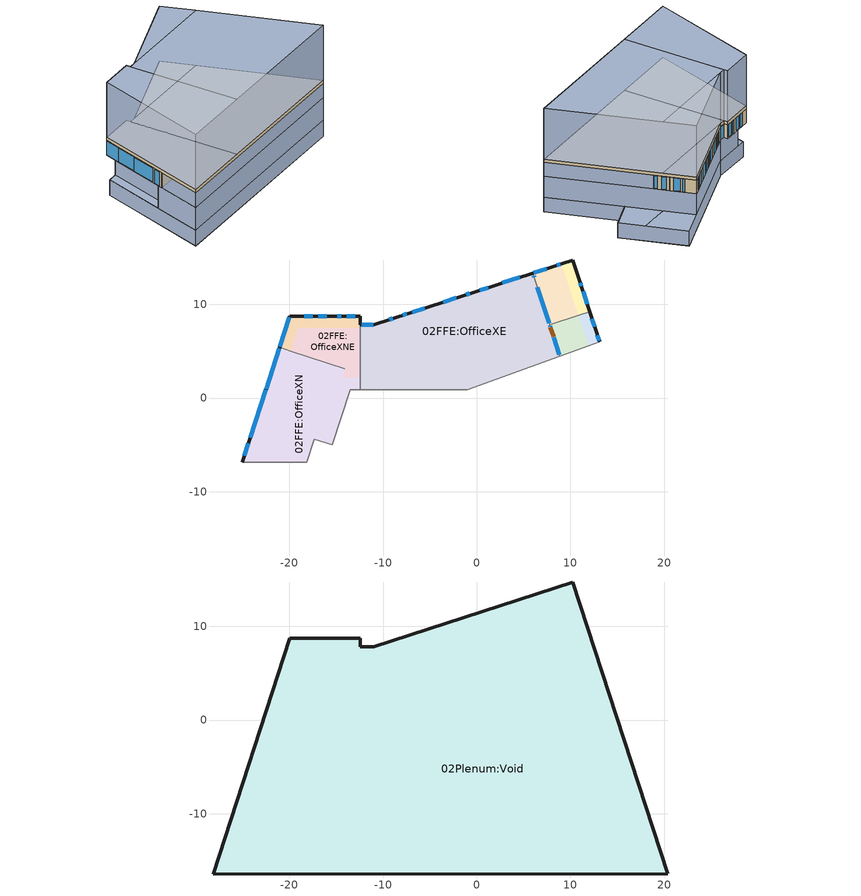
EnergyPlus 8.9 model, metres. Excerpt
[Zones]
02FFE:OfficeXNEXLED
 floor outside (Project external floor): -12.42,7.83 -18.15,7.83 -17.86,8.73 -12.42,8.73 z8.63; -18.27,7.48 -19.06,7.48 -18.65,8.73 -17.86,8.73 z8.63; -19.86,5.02 -21.05,5.41 -19.97,8.73 -18.65,8.73 z8.63
 floor adiabatic (Inovo suspended floor): -12.42,7.48 -18.27,7.48 -18.15,7.83 -12.42,7.83 z8.63
 wall outside (Inovo curtain wall): -12.42,7.83 -12.42,8.73 -19.97,8.73 -21.05,5.41 z8.63:12.02
 wall to 02FFE:OfficeXN (Project partition): -21.05,5.41 -19.86,5.02 z8.63:12.02
 wall to 02FFE:OfficeXE (Project partition): -12.42,7.48 -12.42,7.83 z8.63:12.02
 window (1001): -12.98,8.73 -13.91,8.73 / -14.49,8.73 -14.92,8.73 / -16,8.73 -16.93,8.73 / -17.52,8.73 -18.45,8.73 / -20,8.63 -21.02,5.49 z8.78:11.88
02FFE:OfficeXE
 floor adiabatic (Inovo suspended floor): -11.01,7.83 -12.42,7.38 -12.42,7.83 z8.63; 8.87,4.47 -1.04,0.9 -12.42,0.9 -12.42,7.38 5.98,13.35 z8.63
 wall outside (Inovo curtain wall): 5.98,13.35 -11.01,7.83 -12.42,7.83 z8.63:12.02
 wall to 02FFE:OfficeXMeetXSE (Project partition): 7.77,7.83 5.98,13.35 z8.63:12.02
 wall to 02FFE:OfficeXNE (Project partition): -12.42,7.48 -12.42,2.15 z8.63:12.02
 wall to 02FFE:OfficeXN (Project partition): -12.42,2.15 -12.42,0.9 z8.63:12.02
 wall adiabatic (Project partition): -12.42,0.9 -1.04,0.9 8.87,4.47 z8.63:12.02
 wall to 02FFE:OfficeXMeetXSSE (Project partition): 8.87,4.47 7.77,7.83 z8.63:12.02
 window inside (1002): 7.73,7.97 6.47,11.85 / 6.12,12.92 6.08,13.03 z8.78:11.6; 7.85,7.59 7.82,7.7 / 8.83,4.61 8.2,6.51 z8.78:11.59
 window (1001): 4.57,12.89 2.73,12.3 / 1.2,11.8 0.32,11.51 / -0.74,11.17 -1.15,11.04 / -2.21,10.69 -3.57,10.25 / -5.54,9.61 -6.9,9.17 / -7.48,8.98 -7.89,8.85 / -8.95,8.5 -9.36,8.37 z8.78:11.88; -11.05,7.83 -12.28,7.83 z8.78:11.87
 door inside (Project internal door): 8.19,6.55 7.87,7.55 z8.74:11.63
02FFE:OfficeXMeetXSE
 floor adiabatic (Inovo suspended floor): 10.86,8.83 7.77,7.83 5.98,13.35 9.07,14.35 z8.63
 wall outside (Inovo curtain wall): 9.07,14.35 5.98,13.35 z8.63:12.02
 wall to 02FFE:OfficeXMeetXSSE (Project partition): 7.77,7.83 10.86,8.83 z8.63:12.02
 window (1001): 8.92,14.31 8.51,14.17 / 7.46,13.83 6.1,13.39 z8.78:11.88
02FFE:OfficeXMeetXSSE
 floor adiabatic (Inovo suspended floor): 11.93,5.57 8.87,4.47 7.77,7.83 10.86,8.83 z8.63
 wall adiabatic (Project partition): 8.87,4.47 11.93,5.57 z8.63:12.02
02FFE:OfficeXMeetXSSEXLED
 floor adiabatic (Inovo suspended floor): 13.11,5.99 11.93,5.57 10.86,8.83 12.05,9.22 z8.63
 wall outside (Inovo curtain wall): 13.11,5.99 12.05,9.22 z8.63:12.02
 wall to 02FFE:OfficeXMeetXSEXLED (Project partition): 12.05,9.22 10.86,8.83 z8.63:12.02
 wall adiabatic (Project partition): 11.93,5.57 13.11,5.99 z8.63:12.02
 window (1001): 12.58,7.61 12.29,8.49 / 13.07,6.11 12.88,6.69 z8.78:11.88
02FFE:OfficeXNE
 floor outside (Project external floor): -19.15,4.79 -19.86,5.02 -19.06,7.48 -18.27,7.48 z8.63
 floor adiabatic (Inovo suspended floor): -12.42,2.15 -14.43,2.15 -14.11,3.15 -12.42,2.6 z8.63; -12.42,2.6 -19.15,4.79 -18.27,7.48 -12.42,7.48 z8.63
 wall to 02FFE:OfficeXN (Project partition): -19.86,5.02 -14.11,3.15 z8.63:12.02
02FFE:OfficeXN
 floor outside (Project external floor): -22.82,-6.51 -24.73,-5.89 -21.05,5.41 -19.15,4.79 z8.63
 floor adiabatic (Inovo suspended floor): -12.42,0.9 -13.52,0.9 -13.11,2.15 -12.42,2.15 z8.63; -14.43,2.15 -15.19,2.15 -14.79,3.37 -14.11,3.15 z8.63; -15.46,-4.99 -17.33,-4.38 -15.19,2.15 -13.11,2.15 z8.63; -22.94,-6.86 -25.04,-6.86 -24.73,-5.89 -22.82,-6.51 z8.63; -18.15,-6.86 -22.94,-6.86 -19.15,4.79 -14.79,3.37 z8.63
 wall outside (Inovo curtain wall): -21.05,5.41 -25.04,-6.86 z8.63:12.02
 wall adiabatic (Project partition): -25.04,-6.86 -18.15,-6.86 -17.33,-4.38 -15.46,-4.99 -13.52,0.9 -12.42,0.9 z8.63:12.02
 window (1001): -24.39,-4.85 -24.81,-6.14 z8.78:11.88; -21.08,5.32 -22.5,0.94 / -22.53,0.86 -24.19,-4.25 z8.78:11.87
02FFE:OfficeXMeetXSEXLED
 floor adiabatic (Inovo suspended floor): 12.05,9.22 10.86,8.83 9.07,14.35 10.26,14.74 z8.63
 wall outside (Inovo curtain wall): 12.05,9.22 10.26,14.74 9.07,14.35 z8.63:12.02
 window (1001): 11.17,11.92 11.04,12.33 / 11.79,10.02 11.35,11.38 z8.78:11.88
02Plenum:Void
 floor adiabatic (Inovo suspended floor): -21.29,-16.44 -28.16,-16.44 -25.04,-6.86 -18.15,-6.86 z12.02; -19.21,-16.44 -21.29,-16.44 -17.33,-4.38 -15.46,-4.99 z12.02; -1.04,0.9 -15.19,-4.18 -13.52,0.9 z12.02; 20.41,-16.44 -19.21,-16.44 -15.19,-4.18 13.11,5.99 z12.02
 floor to 02FFE:OfficeXNEXLED (Inovo suspended floor): -12.42,7.48 -19.06,7.48 -18.65,8.73 -12.42,8.73 z12.02; -19.86,5.02 -21.05,5.41 -19.97,8.73 -18.65,8.73 z12.02
 floor to 02FFE:OfficeXE (Inovo suspended floor): -11.01,7.83 -12.42,7.38 -12.42,7.83 z12.02; 8.87,4.47 -1.04,0.9 -12.42,0.9 -12.42,7.38 5.98,13.35 z12.02
 floor to 02FFE:OfficeXMeetXSE (Inovo suspended floor): 10.86,8.83 7.77,7.83 5.98,13.35 9.07,14.35 z12.02
 floor to 02FFE:OfficeXMeetXSSE (Inovo suspended floor): 11.93,5.57 8.87,4.47 7.77,7.83 10.86,8.83 z12.02
 floor to 02FFE:OfficeXMeetXSSEXLED (Inovo suspended floor): 13.11,5.99 11.93,5.57 10.86,8.83 12.05,9.22 z12.02
 floor to 02FFE:OfficeXNE (Inovo suspended floor): -12.42,2.15 -14.43,2.15 -14.11,3.15 -12.42,2.6 z12.02; -12.42,2.6 -19.86,5.02 -19.06,7.48 -12.42,7.48 z12.02
 floor to 02FFE:OfficeXN (Inovo suspended floor): -12.42,0.9 -13.52,0.9 -13.11,2.15 -12.42,2.15 z12.02; -14.43,2.15 -15.19,2.15 -14.79,3.37 -14.11,3.15 z12.02; -15.46,-4.99 -17.33,-4.38 -15.19,2.15 -13.11,2.15 z12.02; -18.15,-6.86 -25.04,-6.86 -21.05,5.41 -14.79,3.37 z12.02
 floor to 02FFE:OfficeXMeetXSEXLED (Inovo suspended floor): 12.05,9.22 10.86,8.83 9.07,14.35 10.26,14.74 z12.02
 wall outside (Inovo curtain wall): 20.41,-16.44 10.26,14.74 -11.01,7.83 -12.42,7.83 -12.42,8.73 -19.97,8.73 -28.16,-16.44 20.41,-16.44 z12.02:12.71
 ceiling adiabatic (Inovo suspended floor_Reversed): -11.01,7.83 12.5,7.83 10.26,14.74 z12.71; -12.42,-16.44 20.41,-16.44 12.5,7.83 -12.42,7.83 z12.71; -28.16,-16.44 -12.42,-16.44 -12.42,8.73 -19.97,8.73 z12.71
shading: -11.01,7.83 -12.42,7.83 / -12.42,7.83 -12.42,8.73 / -12.42,8.73 -19.97,8.73 / -19.97,8.73 -28.16,-16.44 / -28.16,-16.44 20.41,-16.44 / 20.41,-16.44 10.26,14.74 / 10.26,14.74 -11.01,7.83 z12.71:25.2; -20.26,7.83 -28.16,-16.44 / -28.16,-16.44 20.41,-16.44 / 20.41,-16.44 15,0.08 / 15,0.08 21.57,2.28 / 21.57,2.28 16.85,16.88 / 16.85,16.88 -11.01,7.83 / -11.01,7.83 -20.26,7.83 z-0.04:3.54; -24.73,-5.89 -28.16,-16.44 / -28.16,-16.44 20.41,-16.44 / 20.41,-16.44 10.28,14.75 / 10.28,14.75 -11.01,7.83 / -11.01,7.83 -18.15,7.83 / -18.15,7.83 -22.82,-6.51 / -22.82,-6.51 -24.73,-5.89 z3.54:8.63; 20.41,-16.44 13.11,5.99 / 13.11,5.99 -1.04,0.9 / -1.04,0.9 -13.52,0.9 / -13.52,0.9 -15.46,-4.99 / -15.46,-4.99 -17.33,-4.38 / -17.33,-4.38 -18.15,-6.86 / -18.15,-6.86 -25.04,-6.86 / -25.04,-6.86 -28.16,-16.44 / -28.16,-16.44 20.41,-16.44 z8.63:12.02; -11.01,7.83 12.5,7.83 10.26,14.74 z25.2; -12.42,-16.44 20.41,-16.44 12.5,7.83 -12.42,7.83 z25.2; -28.16,-16.44 -12.42,-16.44 -12.42,8.73 -19.97,8.73 z25.2; 12.5,7.83 -11.01,7.83 10.26,14.74 z12.71; -12.42,7.83 -20.26,7.83 -19.97,8.73 -12.42,8.73 z12.71; 20.41,-16.44 -28.16,-16.44 -20.26,7.83 12.5,7.83 z12.71; 21.57,2.28 15,0.08 10.21,14.72 16.85,16.88 z-0.04; -11.01,7.83 -21.35,4.48 -20.26,7.83 z-0.04; 20.41,-16.44 -28.16,-16.44 -21.35,4.48 10.21,14.72 z-0.04; -11.01,7.83 19.78,7.83 16.85,16.88 z3.54; -28.16,-16.44 20.41,-16.44 15,0.08 -27.42,-14.18 z3.54; -27.42,-14.18 21.57,2.28 19.78,7.83 -20.26,7.83 z3.54; -11.01,7.83 -19,5.24 -18.15,7.83 z3.54; -26.06,-16.44 -28.16,-16.44 -24.73,-5.89 -22.82,-6.51 z3.54; 20.41,-16.44 -26.06,-16.44 -19,5.24 10.28,14.75 z3.54; -11.01,7.83 12.53,7.83 10.28,14.75 z8.63; -22.82,-6.51 7.67,-16.44 20.41,-16.44 12.53,7.83 -18.15,7.83 z8.63; -28.16,-16.44 7.67,-16.44 -24.73,-5.89 z8.63; -21.29,-16.44 -28.16,-16.44 -25.04,-6.86 -18.15,-6.86 z8.63; -19.21,-16.44 -21.29,-16.44 -17.33,-4.38 -15.46,-4.99 z8.63; -1.04,0.9 -15.19,-4.18 -13.52,0.9 z8.63; 20.41,-16.44 -19.21,-16.44 -15.19,-4.18 13.11,5.99 z8.63; -1.04,0.9 14.76,0.9 13.11,5.99 z12.02; -15.46,-4.99 -9.75,-6.86 17.29,-6.86 14.76,0.9 -13.52,0.9 z12.02; -18.15,-6.86 -9.75,-6.86 -17.33,-4.38 z12.02; -28.16,-16.44 20.41,-16.44 17.29,-6.86 -25.04,-6.86 z12.02
[Building]
Building: North Axis {deg}=92; Terrain=City; Loads Convergence Tolerance Value=0.04; Temperature Convergence Tolerance Value {deltaC}=0.4; Solar Distribution=FullExteriorWithReflections; Maximum Number of Warmup Days=25; Minimum Number of Warmup Days=6
[Site:Location]
Inovo TEST (01-05:20-06)  (01-05:20-06): Latitude {deg}=55.87; Longitude {deg}=-4.43; Time Zone {hr}=0; Elevation {m}=8
[SizingPeriod:DesignDay] Day of Month=15; Humidity Condition Type=WetBulb; Barometric Pressure {Pa}=101228.9; Wind Direction {deg}=0; Rain Indicator=No; Snow Indicator=No
Name | Month | Day Type | Maximum Dry-Bulb Temperature {C} | Daily Dry-Bulb Temperature Range {deltaC} | Wetbulb or DewPoint at Maximum Dry-Bulb {C} | Wind Speed {m/s} | Daylight Saving Time Indicator | Solar Model Indicator | Sky Clearness
Summer Design Day in Inovo TEST (01-05:20-06) Jul | 7 | SummerDesignDay | 23.1 | 7.7 | 17.1 | 0 | Yes | ASHRAEClearSky | 0.98
Winter Design Day in Inovo TEST (01-05:20-06) | 1 | WinterDesignDay | -6.1 | 0 | -6.1 | 14.5 | No |  | 0
[Site:GroundTemperature:BuildingSurface]
18, 18, 18, 18, 18, 18, 18, 18, 18, 18, 18, 18
[Site:GroundTemperature:FCfactorMethod]
5.14, 7.21, 9.59, 11.37, 13.85, 14.37, 13.53, 11.51, 8.87, 6.43, 4.69, 4.23
[Site:GroundTemperature:Shallow]
14, 14, 14, 14, 14, 14, 14, 14, 14, 14, 14, 14
[Site:GroundTemperature:Deep]
14, 14, 14, 14, 14, 14, 14, 14, 14, 14, 14, 14
[Site:GroundReflectance]
0.2, 0.2, 0.2, 0.2, 0.2, 0.2, 0.2, 0.2, 0.2, 0.2, 0.2, 0.2
[Site:GroundReflectance:SnowModifier]
2, 2
[Material] Roughness=Rough; Thermal Absorptance=0.9
Name | Thickness {m} | Conductivity {W/m-K} | Density {kg/m3} | Specific Heat {J/kg-K} | Solar Absorptance | Visible Absorptance
EPS Expanded Polystyrene (Standard)_0.05 | 0.05 | 0.04 | 15 | 1400 | 0.6 | 0.6
Cast Concrete_0.15 | 0.15 | 1.13 | 2000 | 1000 | 0.6 | 0.6
Wood derivatives - particle board_0.04 | 0.04 | 0.098 | 750 | 1300 | 0.6 | 0.6
Carpet/textile flooring_0.025 | 0.025 | 0.06 | 200 | 1300 | 0.6 | 0.6
Weatherboard_0.02 | 0.02 | 0.14 | 650 | 2000 | 0.78 | 0.78
Foam - polyisocyanate_0.05 | 0.05 | 0.03 | 45 | 1470 | 0.6 | 0.6
Polyethylene foam_0.0125 | 0.0125 | 0.05 | 70 | 2300 | 0.7 | 0.7
Mineral fibre/wool - wool_0.2 | 0.2 | 0.038 | 140 | 840 | 0.6 | 0.6
0.625 in. gypsum board_0.015 | 0.015 | 0.16 | 640 | 1150 | 0.7 | 0.7
External Rendering_0.025 | 0.025 | 0.5 | 1300 | 1000 | 0.7 | 0.7
MW Stone Wool (rolls)_0.1482 | 0.1482 | 0.04 | 30 | 840 | 0.6 | 0.6
Timber Flooring_0.005 | 0.005 | 0.14 | 650 | 1200 | 0.78 | 0.78
Gypsum Plasterboard_0.025 | 0.025 | 0.25 | 900 | 1000 | 0.5 | 0.5
Plywood (Heavyweight)_0.004 | 0.004 | 0.15 | 700 | 1420 | 0.78 | 0.78
EPS Expanded Polystyrene (Standard)_0.038 | 0.038 | 0.04 | 15 | 1400 | 0.6 | 0.6
[Material:NoMass] Roughness=Rough; Thermal Absorptance=0.9; Solar Absorptance=0.7; Visible Absorptance=0.7
Name | Thermal Resistance {m2-K/W}
1_RVAL_3; 3_RVAL_3 | 0.22
5_RVAL_2 | 0.2399
9_RVAL_2 | 0.15
[WindowMaterial:Glazing] Optical Data Type=SpectralAverage; Infrared Transmittance at Normal Incidence=0; Front Side Infrared Hemispherical Emissivity=0.84; Dirt Correction Factor for Solar and Visible Transmittance=1
Name | Thickness {m} | Solar Transmittance at Normal Incidence | Front Side Solar Reflectance at Normal Incidence | Back Side Solar Reflectance at Normal Incidence | Visible Transmittance at Normal Incidence | Front Side Visible Reflectance at Normal Incidence | Back Side Visible Reflectance at Normal Incidence | Back Side Infrared Hemispherical Emissivity | Conductivity {W/m-K}
3 | 0.006 | 0.775 | 0.071 | 0.071 | 0.881 | 0.08 | 0.08 | 0.84 | 0.9
10000 | 0.008 | 0.58 | 0.075 | 0.075 | 0.84 | 0.081 | 0.081 | 0.1 | 1
10001 | 0.008 | 0.735 | 0.075 | 0.075 | 0.881 | 0.08 | 0.08 | 0.84 | 0.9
[WindowMaterial:Gas] Gas Type=Air
Name | Thickness {m}
1020 | 0.016
11000 | 0.09
[Construction]
Inovo suspended floor: EPS Expanded Polystyrene (Standard)_0.05, Cast Concrete_0.15, 1_RVAL_3, Wood derivatives - particle board_0.04, Carpet/textile flooring_0.025
Inovo suspended floor_Reversed: Carpet/textile flooring_0.025, Wood derivatives - particle board_0.04, 3_RVAL_3, Cast Concrete_0.15, EPS Expanded Polystyrene (Standard)_0.05
Inovo curtain wall: Weatherboard_0.02, 5_RVAL_2, Foam - polyisocyanate_0.05, Polyethylene foam_0.0125, Mineral fibre/wool - wool_0.2, 0.625 in. gypsum board_0.015, 0.625 in. gypsum board_0.015
Project external floor: External Rendering_0.025, MW Stone Wool (rolls)_0.1482, Timber Flooring_0.005
Project partition: Gypsum Plasterboard_0.025, 9_RVAL_2, Gypsum Plasterboard_0.025
Project internal door: Plywood (Heavyweight)_0.004, EPS Expanded Polystyrene (Standard)_0.038, Plywood (Heavyweight)_0.004
1001: 3, 1020, 10000
1002: 10001, 11000, 10001
[Zone] Type=1; Multiplier=1; Zone Inside Convection Algorithm=CeilingDiffuser
Name | Volume {m3} | Floor Area {m2} | Part of Total Floor Area
02Plenum:Void | 249.3823 | 1061.2 | No
02FFE:OfficeXNEXLED | 36.3195 | 11.4212 | Yes
02FFE:OfficeXE | 559.6463 | 175.9894 | Yes
02FFE:OfficeXMeetXSE | 57.5058 | 18.0836 | Yes
02FFE:OfficeXMeetXSSE | 34.4659 | 10.8383 | Yes
02FFE:OfficeXMeetXSSEXLED | 12.138 | 3.817 | Yes
02FFE:OfficeXNE | 86.4078 | 27.1723 | Yes
02FFE:OfficeXN | 290.2054 | 91.2596 | Yes
02FFE:OfficeXMeetXSEXLED | 20.6779 | 6.5025 | Yes
[People] Number of People Schedule=Office_OpenOff_Occ; Number of People Calculation Method=People/Area; People per Zone Floor Area {person/m2}=0.210526; Fraction Radiant=0.3; Sensible Heat Fraction=AutoCalculate; Carbon Dioxide Generation Rate {m3/s-W}=3.82e-08; Enable ASHRAE 55 Comfort Warnings=No; Mean Radiant Temperature Calculation Type=ZoneAveraged; Work Efficiency Schedule=Work efficiency; Clothing Insulation Calculation Method=ClothingInsulationSchedule; Air Velocity Schedule=AirVelocitySchedule
Name | Zone or ZoneList | Activity Level Schedule | Clothing Insulation Schedule
People 02FFE:OfficeXNEXLED | 02FFE:OfficeXNEXLED | Activity Schedule 190420 | Clothing Schedule 190420
People 02FFE:OfficeXE | 02FFE:OfficeXE | Activity Schedule 190430 | Clothing Schedule 190430
People 02FFE:OfficeXMeetXSE | 02FFE:OfficeXMeetXSE | Activity Schedule 190442 | Clothing Schedule 190442
People 02FFE:OfficeXMeetXSSE | 02FFE:OfficeXMeetXSSE | Activity Schedule 190449 | Clothing Schedule 190449
People 02FFE:OfficeXMeetXSSEXLED | 02FFE:OfficeXMeetXSSEXLED | Activity Schedule 190456 | Clothing Schedule 190456
People 02FFE:OfficeXNE | 02FFE:OfficeXNE | Activity Schedule 190463 | Clothing Schedule 190463
People 02FFE:OfficeXN | 02FFE:OfficeXN | Activity Schedule 190472 | Clothing Schedule 190472
People 02FFE:OfficeXMeetXSEXLED | 02FFE:OfficeXMeetXSEXLED | Activity Schedule 190486 | Clothing Schedule 190486
[Lights] Schedule=Office_OpenOff_Light; Design Level Calculation Method=Watts/Area; Return Air Fraction=0; Fraction Replaceable=1
Name | Zone or ZoneList | Watts per Zone Floor Area {W/m2} | Fraction Radiant | Fraction Visible
02FFE:OfficeXNEXLED General lighting | 02FFE:OfficeXNEXLED | 8.42105 | 0 | 0.2
02FFE:OfficeXE General lighting | 02FFE:OfficeXE | 3.15789 | 0.37 | 0.18
02FFE:OfficeXMeetXSE General lighting | 02FFE:OfficeXMeetXSE | 3.15789 | 0.37 | 0.18
02FFE:OfficeXMeetXSSE General lighting | 02FFE:OfficeXMeetXSSE | 3.15789 | 0.37 | 0.18
02FFE:OfficeXMeetXSSEXLED General lighting | 02FFE:OfficeXMeetXSSEXLED | 8.42105 | 0 | 0.2
02FFE:OfficeXNE General lighting | 02FFE:OfficeXNE | 3.15789 | 0.37 | 0.18
02FFE:OfficeXN General lighting | 02FFE:OfficeXN | 3.15789 | 0.37 | 0.18
02FFE:OfficeXMeetXSEXLED General lighting | 02FFE:OfficeXMeetXSEXLED | 8.42105 | 0 | 0.2
[OtherEquipment] Fuel Type=Electricity; Schedule=Office_OpenOff_Equip; Design Level Calculation Method=Watts/Area; Power per Zone Floor Area {W/m2}=11.77; Fraction Latent=0; Fraction Radiant=0.2; Fraction Lost=0; Carbon Dioxide Generation Rate {m3/s-W}=0
Name | Zone or ZoneList
02FFE:OfficeXNEXLED Equipment 1 | 02FFE:OfficeXNEXLED
02FFE:OfficeXE Equipment 1 | 02FFE:OfficeXE
02FFE:OfficeXMeetXSE Equipment 1 | 02FFE:OfficeXMeetXSE
02FFE:OfficeXMeetXSSE Equipment 1 | 02FFE:OfficeXMeetXSSE
02FFE:OfficeXMeetXSSEXLED Equipment 1 | 02FFE:OfficeXMeetXSSEXLED
02FFE:OfficeXNE Equipment 1 | 02FFE:OfficeXNE
02FFE:OfficeXN Equipment 1 | 02FFE:OfficeXN
02FFE:OfficeXMeetXSEXLED Equipment 1 | 02FFE:OfficeXMeetXSEXLED
[Daylighting:Controls] Daylighting Method=SplitFlux; Availability Schedule=On; Lighting Control Type=Continuous; Minimum Input Power Fraction for Continuous or ContinuousOff Dimming Control=0.1; Minimum Light Output Fraction for Continuous or ContinuousOff Dimming Control=0.1; Number of Stepped Control Steps=1; Probability Lighting will be Reset When Needed in Manual Stepped Control=1; Glare Calculation Azimuth Angle of View Direction Clockwise from Zone y-Axis {deg}=0; Maximum Allowable Discomfort Glare Index=22; DElight Gridding Resolution {m2}=1; Fraction of Zone Controlled by Reference Point 1=1; Illuminance Setpoint at Reference Point 1 {lux}=400
Name | Zone | Glare Calculation Daylighting Reference Point | Daylighting Reference Point 1
02FFE:OfficeXNEXLED | 02FFE:OfficeXNEXLED | 02FFE:OfficeXNEXLED Ref Point 1 | 02FFE:OfficeXNEXLED Ref Point 1
02FFE:OfficeXE | 02FFE:OfficeXE | 02FFE:OfficeXE Ref Point 1 | 02FFE:OfficeXE Ref Point 1
02FFE:OfficeXMeetXSE | 02FFE:OfficeXMeetXSE | 02FFE:OfficeXMeetXSE Ref Point 1 | 02FFE:OfficeXMeetXSE Ref Point 1
02FFE:OfficeXMeetXSSE | 02FFE:OfficeXMeetXSSE | 02FFE:OfficeXMeetXSSE Ref Point 1 | 02FFE:OfficeXMeetXSSE Ref Point 1
02FFE:OfficeXMeetXSSEXLED | 02FFE:OfficeXMeetXSSEXLED | 02FFE:OfficeXMeetXSSEXLED Ref Point 1 | 02FFE:OfficeXMeetXSSEXLED Ref Point 1
02FFE:OfficeXNE | 02FFE:OfficeXNE | 02FFE:OfficeXNE Ref Point 1 | 02FFE:OfficeXNE Ref Point 1
02FFE:OfficeXN | 02FFE:OfficeXN | 02FFE:OfficeXN Ref Point 1 | 02FFE:OfficeXN Ref Point 1
02FFE:OfficeXMeetXSEXLED | 02FFE:OfficeXMeetXSEXLED | 02FFE:OfficeXMeetXSEXLED Ref Point 1 | 02FFE:OfficeXMeetXSEXLED Ref Point 1
[ZoneInfiltration:DesignFlowRate] Schedule=On 24/7; Design Flow Rate Calculation Method=Flow/Area; Constant Term Coefficient=1; Temperature Term Coefficient=0; Velocity Term Coefficient=0; Velocity Squared Term Coefficient=0
Name | Zone or ZoneList | Flow per Zone Floor Area {m3/s-m2}
02Plenum:Void Infiltration | 02Plenum:Void | 0.000535789
02FFE:OfficeXNEXLED Infiltration | 02FFE:OfficeXNEXLED | 0.000535789
02FFE:OfficeXE Infiltration | 02FFE:OfficeXE | 0.000535789
02FFE:OfficeXMeetXSE Infiltration | 02FFE:OfficeXMeetXSE | 0.000535789
02FFE:OfficeXMeetXSSE Infiltration | 02FFE:OfficeXMeetXSSE | 0.000535789
02FFE:OfficeXMeetXSSEXLED Infiltration | 02FFE:OfficeXMeetXSSEXLED | 0.000535789
02FFE:OfficeXNE Infiltration | 02FFE:OfficeXNE | 0.000535789
02FFE:OfficeXN Infiltration | 02FFE:OfficeXN | 0.000535789
02FFE:OfficeXMeetXSEXLED Infiltration | 02FFE:OfficeXMeetXSEXLED | 0.00316474
[DesignSpecification:OutdoorAir] Outdoor Air Method=Sum; Outdoor Air Flow per Zone {m3/s}=0; Outdoor Air Flow Air Changes per Hour {1/hr}=0
Name | Outdoor Air Flow per Person {m3/s-person} | Outdoor Air Flow per Zone Floor Area {m3/s-m2} | Outdoor Air Schedule
02Plenum:Void | 0 | 0.001 | On 24/7
02FFE:OfficeXNEXLED; 02FFE:OfficeXE; 02FFE:OfficeXMeetXSE; 02FFE:OfficeXMeetXSSE; 02FFE:OfficeXMeetXSSEXLED; 02FFE:OfficeXNE; 02FFE:OfficeXN; 02FFE:OfficeXMeetXSEXLED | 0.01 | 0 | Office_OpenOff_Occ
[DesignSpecification:ZoneAirDistribution] Zone Air Distribution Effectiveness in Cooling Mode=1; Zone Air Distribution Effectiveness in Heating Mode=1
02Plenum:Void; 02FFE:OfficeXNEXLED; 02FFE:OfficeXE; 02FFE:OfficeXMeetXSE; 02FFE:OfficeXMeetXSSE; 02FFE:OfficeXMeetXSSEXLED; 02FFE:OfficeXNE; 02FFE:OfficeXN; 02FFE:OfficeXMeetXSEXLED
[Sizing:Zone] Zone Cooling Design Supply Air Temperature Input Method=SupplyAirTemperature; Zone Cooling Design Supply Air Temperature {C}=12; Zone Cooling Design Supply Air Temperature Difference {deltaC}=0; Zone Heating Design Supply Air Temperature Input Method=SupplyAirTemperature; Zone Heating Design Supply Air Temperature {C}=35; Zone Heating Design Supply Air Temperature Difference {deltaC}=0; Zone Cooling Design Supply Air Humidity Ratio {kgWater/kgDryAir}=0.0077; Zone Heating Design Supply Air Humidity Ratio {kgWater/kgDryAir}=0.0156; Zone Heating Sizing Factor=1.25; Zone Cooling Sizing Factor=1.15; Cooling Design Air Flow Method=DesignDay; Cooling Minimum Air Flow Fraction=0; Heating Design Air Flow Method=DesignDay
Name | Design Specification Outdoor Air Object | Design Specification Zone Air Distribution Object
02Plenum:Void | 02Plenum:Void | 02Plenum:Void
02FFE:OfficeXNEXLED | 02FFE:OfficeXNEXLED | 02FFE:OfficeXNEXLED
02FFE:OfficeXE | 02FFE:OfficeXE | 02FFE:OfficeXE
02FFE:OfficeXMeetXSE | 02FFE:OfficeXMeetXSE | 02FFE:OfficeXMeetXSE
02FFE:OfficeXMeetXSSE | 02FFE:OfficeXMeetXSSE | 02FFE:OfficeXMeetXSSE
02FFE:OfficeXMeetXSSEXLED | 02FFE:OfficeXMeetXSSEXLED | 02FFE:OfficeXMeetXSSEXLED
02FFE:OfficeXNE | 02FFE:OfficeXNE | 02FFE:OfficeXNE
02FFE:OfficeXN | 02FFE:OfficeXN | 02FFE:OfficeXN
02FFE:OfficeXMeetXSEXLED | 02FFE:OfficeXMeetXSEXLED | 02FFE:OfficeXMeetXSEXLED
[ZoneControl:Thermostat] Control Type Schedule=Zone Control Type Sched
Name | Zone or ZoneList | Control 1
02Plenum:Void Thermostat | 02Plenum:Void | Dual Setpoint - Zone 02Plenum:Void
02FFE:OfficeXNEXLED Thermostat | 02FFE:OfficeXNEXLED | Dual Setpoint - Zone 02FFE:OfficeXNEXLED
02FFE:OfficeXE Thermostat | 02FFE:OfficeXE | Dual Setpoint - Zone 02FFE:OfficeXE
02FFE:OfficeXMeetXSE Thermostat | 02FFE:OfficeXMeetXSE | Dual Setpoint - Zone 02FFE:OfficeXMeetXSE
02FFE:OfficeXMeetXSSE Thermostat | 02FFE:OfficeXMeetXSSE | Dual Setpoint - Zone 02FFE:OfficeXMeetXSSE
02FFE:OfficeXMeetXSSEXLED Thermostat | 02FFE:OfficeXMeetXSSEXLED | Dual Setpoint - Zone 02FFE:OfficeXMeetXSSEXLED
02FFE:OfficeXNE Thermostat | 02FFE:OfficeXNE | Dual Setpoint - Zone 02FFE:OfficeXNE
02FFE:OfficeXN Thermostat | 02FFE:OfficeXN | Dual Setpoint - Zone 02FFE:OfficeXN
02FFE:OfficeXMeetXSEXLED Thermostat | 02FFE:OfficeXMeetXSEXLED | Dual Setpoint - Zone 02FFE:OfficeXMeetXSEXLED
[ThermostatSetpoint:DualSetpoint]
Name | Heating Setpoint Temperature Schedule | Cooling Setpoint Temperature Schedule
Dual Setpoint - Zone 02Plenum:Void | Plenum Heating Setpoint Sch | Plenum Cooling SP Sch
Dual Setpoint - Zone 02FFE:OfficeXNEXLED | 02FFE:OfficeXNEXLED Heating Setpoint Schedule | 02FFE:OfficeXNEXLED Cooling SP Sch
Dual Setpoint - Zone 02FFE:OfficeXE | 02FFE:OfficeXE Heating Setpoint Schedule | 02FFE:OfficeXE Cooling SP Sch
Dual Setpoint - Zone 02FFE:OfficeXMeetXSE | 02FFE:OfficeXMeetXSE Heating Setpoint Schedule | 02FFE:OfficeXMeetXSE Cooling SP Sch
Dual Setpoint - Zone 02FFE:OfficeXMeetXSSE | 02FFE:OfficeXMeetXSSE Heating Setpoint Schedule | 02FFE:OfficeXMeetXSSE Cooling SP Sch
Dual Setpoint - Zone 02FFE:OfficeXMeetXSSEXLED | 02FFE:OfficeXMeetXSSEXLED Heating Setpoint Schedule | 02FFE:OfficeXMeetXSSEXLED Cooling SP Sch
Dual Setpoint - Zone 02FFE:OfficeXNE | 02FFE:OfficeXNE Heating Setpoint Schedule | 02FFE:OfficeXNE Cooling SP Sch
Dual Setpoint - Zone 02FFE:OfficeXN | 02FFE:OfficeXN Heating Setpoint Schedule | 02FFE:OfficeXN Cooling SP Sch
Dual Setpoint - Zone 02FFE:OfficeXMeetXSEXLED | 02FFE:OfficeXMeetXSEXLED Heating Setpoint Schedule | 02FFE:OfficeXMeetXSEXLED Cooling SP Sch
[ZoneHVAC:IdealLoadsAirSystem] Maximum Heating Supply Air Temperature {C}=35; Minimum Cooling Supply Air Temperature {C}=12; Maximum Heating Supply Air Humidity Ratio {kgWater/kgDryAir}=0.0156; Minimum Cooling Supply Air Humidity Ratio {kgWater/kgDryAir}=0.0077; Heating Limit=LimitCapacity; Maximum Heating Air Flow Rate {m3/s}=Autosize; Cooling Limit=LimitFlowRateAndCapacity; Maximum Cooling Air Flow Rate {m3/s}=Autosize; Dehumidification Control Type=None; Humidification Control Type=None; Outdoor Air Economizer Type=NoEconomizer; Heat Recovery Type=Sensible; Sensible Heat Recovery Effectiveness=0.7; Latent Heat Recovery Effectiveness=0.65
Name | Maximum Sensible Heating Capacity {W} | Maximum Total Cooling Capacity {W} | Heating Availability Schedule | Cooling Availability Schedule | Design Specification Outdoor Air Object
02Plenum:Void Ideal Loads Air | 500000 | 6800 | Plenum Heating Availability Sch | Plenum Cooling Availability Sch | 02Plenum:Void
02FFE:OfficeXNEXLED Ideal Loads Air | 1654.51 | 1436.4 | 02FFE:OfficeXNEXLED Heating Availability Sch | 02FFE:OfficeXNEXLED Cooling Availability Sch | 02FFE:OfficeXNEXLED
02FFE:OfficeXE Ideal Loads Air | 25494.4 | 22133.6 | 02FFE:OfficeXE Heating Availability Sch | 02FFE:OfficeXE Cooling Availability Sch | 02FFE:OfficeXE
02FFE:OfficeXMeetXSE Ideal Loads Air | 2619.65 | 2274.31 | 02FFE:OfficeXMeetXSE Heating Availability Sch | 02FFE:OfficeXMeetXSE Cooling Availability Sch | 02FFE:OfficeXMeetXSE
02FFE:OfficeXMeetXSSE Ideal Loads Air | 1570.07 | 1363.1 | 02FFE:OfficeXMeetXSSE Heating Availability Sch | 02FFE:OfficeXMeetXSSE Cooling Availability Sch | 02FFE:OfficeXMeetXSSE
02FFE:OfficeXMeetXSSEXLED Ideal Loads Air | 552.943 | 480.051 | 02FFE:OfficeXMeetXSSEXLED Heating Availability Sch | 02FFE:OfficeXMeetXSSEXLED Cooling Availability Sch | 02FFE:OfficeXMeetXSSEXLED
02FFE:OfficeXNE Ideal Loads Air | 3936.27 | 3417.37 | 02FFE:OfficeXNE Heating Availability Sch | 02FFE:OfficeXNE Cooling Availability Sch | 02FFE:OfficeXNE
02FFE:OfficeXN Ideal Loads Air | 13220.2 | 11477.4 | 02FFE:OfficeXN Heating Availability Sch | 02FFE:OfficeXN Cooling Availability Sch | 02FFE:OfficeXN
02FFE:OfficeXMeetXSEXLED Ideal Loads Air | 941.974 | 817.797 | 02FFE:OfficeXMeetXSEXLED Heating Availability Sch | 02FFE:OfficeXMeetXSEXLED Cooling Availability Sch | 02FFE:OfficeXMeetXSEXLED
[Zone equipment]
02Plenum:Void: 02Plenum:Void Ideal Loads Air
02FFE:OfficeXNEXLED: 02FFE:OfficeXNEXLED Ideal Loads Air
02FFE:OfficeXE: 02FFE:OfficeXE Ideal Loads Air
02FFE:OfficeXMeetXSE: 02FFE:OfficeXMeetXSE Ideal Loads Air
02FFE:OfficeXMeetXSSE: 02FFE:OfficeXMeetXSSE Ideal Loads Air
02FFE:OfficeXMeetXSSEXLED: 02FFE:OfficeXMeetXSSEXLED Ideal Loads Air
02FFE:OfficeXNE: 02FFE:OfficeXNE Ideal Loads Air
02FFE:OfficeXN: 02FFE:OfficeXN Ideal Loads Air
02FFE:OfficeXMeetXSEXLED: 02FFE:OfficeXMeetXSEXLED Ideal Loads Air
[WaterUse:Equipment] Flow Rate Fraction Schedule=Office_OpenOff_Occ
Name | Peak Flow Rate {m3/s} | Target Temperature Schedule | Hot Water Supply Temperature Schedule | Cold Water Supply Temperature Schedule | Zone
DHW 02FFE:OfficeXNEXLED | 7.05012e-08 | DHW Supply Temperature 02FFE:OfficeXNEXLED | DHW Supply Temperature 02FFE:OfficeXNEXLED | DHW Mains Temperature 02FFE:OfficeXNEXLED | 02FFE:OfficeXNEXLED
DHW 02FFE:OfficeXE | 1.08635e-06 | DHW Supply Temperature 02FFE:OfficeXE | DHW Supply Temperature 02FFE:OfficeXE | DHW Mains Temperature 02FFE:OfficeXE | 02FFE:OfficeXE
DHW 02FFE:OfficeXMeetXSE | 1.11627e-07 | DHW Supply Temperature 02FFE:OfficeXMeetXSE | DHW Supply Temperature 02FFE:OfficeXMeetXSE | DHW Mains Temperature 02FFE:OfficeXMeetXSE | 02FFE:OfficeXMeetXSE
DHW 02FFE:OfficeXMeetXSSE | 6.69031e-08 | DHW Supply Temperature 02FFE:OfficeXMeetXSSE | DHW Supply Temperature 02FFE:OfficeXMeetXSSE | DHW Mains Temperature 02FFE:OfficeXMeetXSSE | 02FFE:OfficeXMeetXSSE
DHW 02FFE:OfficeXMeetXSSEXLED | 2.35617e-08 | DHW Supply Temperature 02FFE:OfficeXMeetXSSEXLED | DHW Supply Temperature 02FFE:OfficeXMeetXSSEXLED | DHW Mains Temperature 02FFE:OfficeXMeetXSSEXLED | 02FFE:OfficeXMeetXSSEXLED
DHW 02FFE:OfficeXNE | 1.6773e-07 | DHW Supply Temperature 02FFE:OfficeXNE | DHW Supply Temperature 02FFE:OfficeXNE | DHW Mains Temperature 02FFE:OfficeXNE | 02FFE:OfficeXNE
DHW 02FFE:OfficeXN | 5.63331e-07 | DHW Supply Temperature 02FFE:OfficeXN | DHW Supply Temperature 02FFE:OfficeXN | DHW Mains Temperature 02FFE:OfficeXN | 02FFE:OfficeXN
DHW 02FFE:OfficeXMeetXSEXLED | 4.01389e-08 | DHW Supply Temperature 02FFE:OfficeXMeetXSEXLED | DHW Supply Temperature 02FFE:OfficeXMeetXSEXLED | DHW Mains Temperature 02FFE:OfficeXMeetXSEXLED | 02FFE:OfficeXMeetXSEXLED
[Schedule:Day:Hourly]
Summer Control Type Day Sch; Winter Control Type Day Sch: 4, 4, 4, 4, 4, 4, 4, 4, 4, 4, 4, 4, 4, 4, 4, 4, 4, 4, 4, 4, 4, 4, 4, 4
[Schedule:Week:Daily]
Summer Control Type Week Sch: Summer Control Type Day Sch, Summer Control Type Day Sch, Summer Control Type Day Sch, Summer Control Type Day Sch, Summer Control Type Day Sch, Summer Control Type Day Sch, Summer Control Type Day Sch, Summer Control Type Day Sch, Summer Control Type Day Sch, Summer Control Type Day Sch, Summer Control Type Day Sch, Summer Control Type Day Sch
Winter Control Type Week Sch: Winter Control Type Day Sch, Winter Control Type Day Sch, Winter Control Type Day Sch, Winter Control Type Day Sch, Winter Control Type Day Sch, Winter Control Type Day Sch, Winter Control Type Day Sch, Winter Control Type Day Sch, Winter Control Type Day Sch, Winter Control Type Day Sch, Winter Control Type Day Sch, Winter Control Type Day Sch
[Schedule:Year]
Zone Control Type Sched: Winter Control Type Week Sch, 1, 1, 3, 31, Summer Control Type Week Sch, 4, 1, 9, 30, Winter Control Type Week Sch, 10, 1, 12, 31
[Schedule:Compact]
On; On 24/7: Through: 12/31, For: AllDays, Until: 24:00, 1
Work efficiency: Through: 12/31, For: AllDays, Until: 24:00, 0
AirVelocitySchedule: Through: 12/31, For: AllDays, Until: 24:00, .137
Office_OpenOff_Occ: Through: 31 Dec, For: Weekdays SummerDesignDay, Until: 07:00, 0, Until: 08:00, 0.25, Until: 09:00, 0.5, Until: 12:00, 1, Until: 14:00, 0.75, Until: 17:00, 1, Until: 18:00, 0.5, Until: 19:00, 0.25, Until: 24:00, 0, For: Weekends, Until: 24:00, 0, For: Holidays, Until: 24:00, 0, For: WinterDesignDay AllOtherDays, Until: 24:00, 0
Office_OpenOff_Equip: Through: 31 Dec, For: Weekdays SummerDesignDay, Until: 07:00, 0.05394, Until: 20:00, 1, Until: 24:00, 0.05394, For: Weekends, Until: 24:00, 0.05394, For: Holidays, Until: 24:00, 0.05394, For: WinterDesignDay AllOtherDays, Until: 24:00, 0
Office_OpenOff_Light: Through: 31 Dec, For: Weekdays SummerDesignDay, Until: 07:00, 0, Until: 19:00, 1, Until: 24:00, 0, For: Weekends, Until: 24:00, 0, For: Holidays, Until: 24:00, 0, For: WinterDesignDay AllOtherDays, Until: 24:00, 0
Activity Schedule 190420; Activity Schedule 190430; Activity Schedule 190442; Activity Schedule 190449; Activity Schedule 190456; Activity Schedule 190463; Activity Schedule 190472; Activity Schedule 190486: Through: 12/31, For: AllDays, Until: 24:00, 110.7
Clothing Schedule 190420; Clothing Schedule 190430; Clothing Schedule 190442; Clothing Schedule 190449; Clothing Schedule 190456; Clothing Schedule 190463; Clothing Schedule 190472; Clothing Schedule 190486: Through: 4/1, For: AllDays, Until: 24:00, 1, Through: 9/30, For: AllDays, Until: 24:00, .5, Through: 12/31, For: AllDays, Until: 24:00, 1
DHW Supply Temperature 02FFE:OfficeXNEXLED; DHW Supply Temperature 02FFE:OfficeXE; DHW Supply Temperature 02FFE:OfficeXMeetXSE; DHW Supply Temperature 02FFE:OfficeXMeetXSSE; DHW Supply Temperature 02FFE:OfficeXMeetXSSEXLED; DHW Supply Temperature 02FFE:OfficeXNE; DHW Supply Temperature 02FFE:OfficeXN; DHW Supply Temperature 02FFE:OfficeXMeetXSEXLED: Through: 12/31, For: AllDays, Until: 24:00, 65
DHW Mains Temperature 02FFE:OfficeXNEXLED; DHW Mains Temperature 02FFE:OfficeXE; DHW Mains Temperature 02FFE:OfficeXMeetXSE; DHW Mains Temperature 02FFE:OfficeXMeetXSSE; DHW Mains Temperature 02FFE:OfficeXMeetXSSEXLED; DHW Mains Temperature 02FFE:OfficeXNE; DHW Mains Temperature 02FFE:OfficeXN; DHW Mains Temperature 02FFE:OfficeXMeetXSEXLED: Through: 12/31, For: AllDays, Until: 24:00, 10
02FFE:OfficeXNEXLED Heating Setpoint Schedule; 02FFE:OfficeXE Heating Setpoint Schedule; 02FFE:OfficeXMeetXSE Heating Setpoint Schedule; 02FFE:OfficeXMeetXSSE Heating Setpoint Schedule; 02FFE:OfficeXMeetXSSEXLED Heating Setpoint Schedule; 02FFE:OfficeXNE Heating Setpoint Schedule; 02FFE:OfficeXN Heating Setpoint Schedule; 02FFE:OfficeXMeetXSEXLED Heating Setpoint Schedule: Through: 31 Dec, For: Weekdays SummerDesignDay, Until: 08:00, 15, Until: 18:00, 24, Until: 24:00, 15, For: WinterDesignDay, Until: 24:00, 24, For: Weekends, Until: 24:00, 15, For: Holidays, Until: 24:00, 15, For: AllOtherDays, Until: 24:00, -50
02FFE:OfficeXNEXLED Heating Availability Sch; 02FFE:OfficeXE Heating Availability Sch; 02FFE:OfficeXMeetXSE Heating Availability Sch; 02FFE:OfficeXMeetXSSE Heating Availability Sch; 02FFE:OfficeXMeetXSSEXLED Heating Availability Sch; 02FFE:OfficeXNE Heating Availability Sch; 02FFE:OfficeXN Heating Availability Sch; 02FFE:OfficeXMeetXSEXLED Heating Availability Sch; Plenum Heating Availability Sch: Through: 31 Dec, For: Weekdays SummerDesignDay, Until: 05:00, 1, Until: 19:00, 1, Until: 24:00, 1, For: WinterDesignDay, Until: 24:00, 1, For: Weekends, Until: 24:00, 1, For: Holidays, Until: 24:00, 1, For: AllOtherDays, Until: 24:00, 0
02FFE:OfficeXNEXLED Cooling SP Sch; 02FFE:OfficeXE Cooling SP Sch; 02FFE:OfficeXMeetXSE Cooling SP Sch; 02FFE:OfficeXMeetXSSE Cooling SP Sch; 02FFE:OfficeXMeetXSSEXLED Cooling SP Sch; 02FFE:OfficeXNE Cooling SP Sch; 02FFE:OfficeXN Cooling SP Sch; 02FFE:OfficeXMeetXSEXLED Cooling SP Sch: Through: 31 Dec, For: Weekdays SummerDesignDay, Until: 08:00, 33, Until: 18:00, 33, Until: 24:00, 33, For: Weekends, Until: 24:00, 33, For: Holidays, Until: 24:00, 33, For: WinterDesignDay AllOtherDays, Until: 24:00, 33
02FFE:OfficeXNEXLED Cooling Availability Sch; 02FFE:OfficeXE Cooling Availability Sch; 02FFE:OfficeXMeetXSE Cooling Availability Sch; 02FFE:OfficeXMeetXSSE Cooling Availability Sch; 02FFE:OfficeXMeetXSSEXLED Cooling Availability Sch; 02FFE:OfficeXNE Cooling Availability Sch; 02FFE:OfficeXN Cooling Availability Sch; 02FFE:OfficeXMeetXSEXLED Cooling Availability Sch: Through: 31 Dec, For: Weekdays SummerDesignDay, Until: 05:00, 1, Until: 19:00, 1, Until: 24:00, 1, For: Weekends, Until: 24:00, 1, For: Holidays, Until: 24:00, 1, For: WinterDesignDay AllOtherDays, Until: 24:00, 1
Plenum Cooling Availability Sch: Through: 31 Dec, For: Weekdays SummerDesignDay, Until: 05:00, 1, Until: 19:00, 1, Until: 24:00, 0, For: Weekends, Until: 24:00, 0, For: Holidays, Until: 24:00, 0, For: WinterDesignDay AllOtherDays, Until: 24:00, 0
Plenum Cooling SP Sch: Through: 31 Dec, For: Weekdays SummerDesignDay, Until: 05:00, 100, Until: 19:00, 18, Until: 24:00, 100, For: Weekends, Until: 24:00, 100, For: Holidays, Until: 24:00, 100, For: WinterDesignDay AllOtherDays, Until: 24:00, 100
Plenum Heating Setpoint Sch: Through: 31 Dec, For: Weekdays SummerDesignDay, Until: 05:00, 18, Until: 19:00, 18, Until: 24:00, 18, For: WinterDesignDay, Until: 24:00, 18, For: Weekends, Until: 24:00, 18, For: Holidays, Until: 24:00, 18, For: AllOtherDays, Until: 24:00, 0
